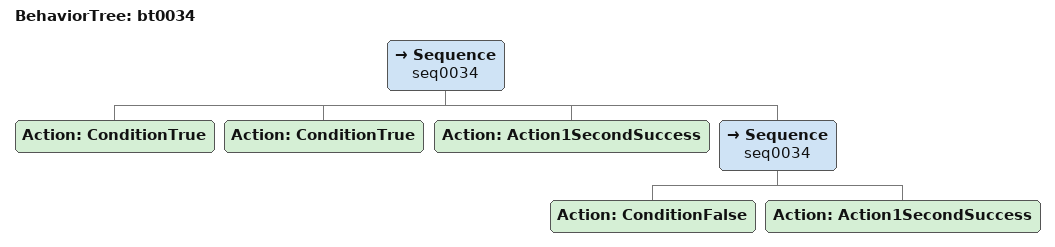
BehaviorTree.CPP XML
<root>

  <BehaviorTree ID="bt0034">
    <Sequence name="seq0034">
      <Action ID="ConditionTrue" />
      <Action ID="ConditionTrue" />
      <Action ID="Action1SecondSuccess" />
   <Sequence name="seq0034">
      <Action ID="ConditionFalse" />
      <Action ID="Action1SecondSuccess" />
    </Sequence>
    </Sequence>
  </BehaviorTree>

</root>
